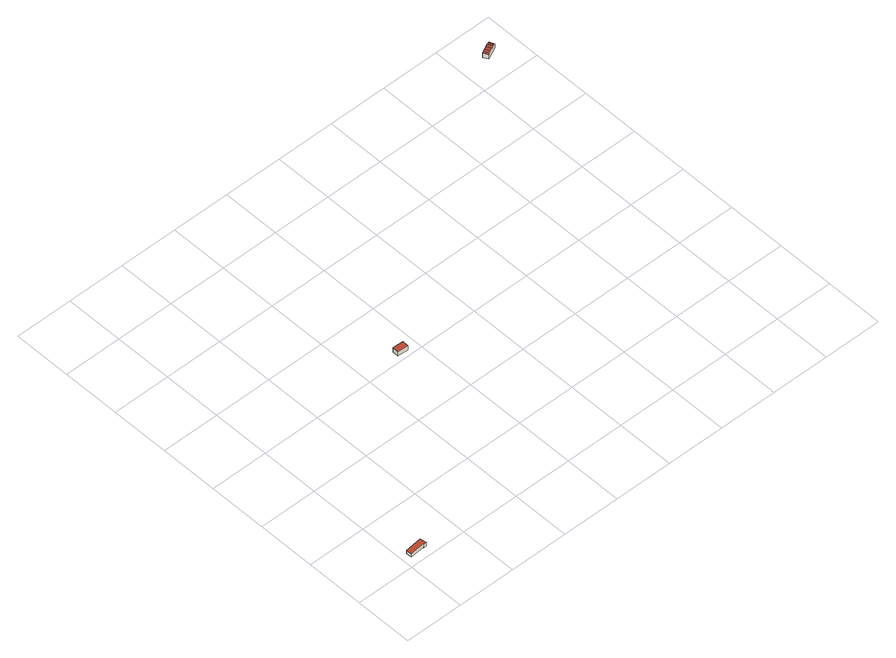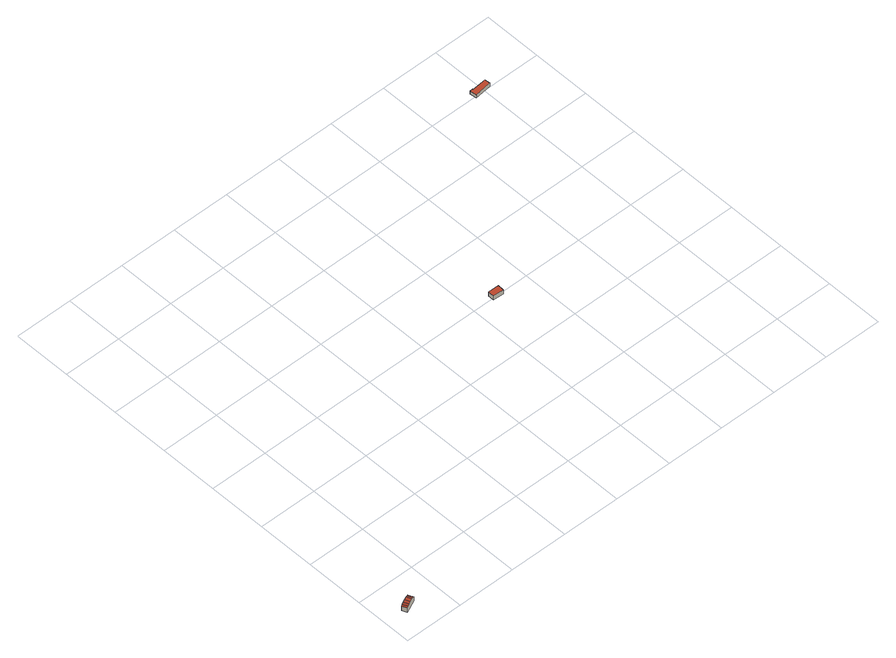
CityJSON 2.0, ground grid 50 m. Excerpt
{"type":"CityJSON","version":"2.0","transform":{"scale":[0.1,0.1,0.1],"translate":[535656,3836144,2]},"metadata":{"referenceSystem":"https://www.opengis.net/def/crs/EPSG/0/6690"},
"CityObjects":{
"building1":{"type":"Building","attributes":{"class":"3001","measuredHeight":3.4,"BuildingDetailAttribute.specifiedBuildingCoverageRate":0.6,"BuildingDetailAttribute.surveyYear":2021,"BuildingIDAttribute.prefecture":"27","BuildingIDAttribute.city":"27104"},"geometry":[{"type":"Solid","lod":"2","boundaries":[[[[0,1,2,3,4,5]],[[6,7,8,9,10,11]],[[6,2,1,7]],[[10,4,3,11]],[[11,3,2,6]],[[8,0,5,9]],[[9,5,4,10]],[[7,1,0,8]]]],"semantics":{"surfaces":[{"type":"GroundSurface"},{"type":"RoofSurface"},{"type":"WallSurface"}],"values":[[0,1,2,2,2,2,2,2]]}}]},
"building2":{"type":"Building","attributes":{"class":"3003","measuredHeight":4.1,"BuildingDetailAttribute.specifiedBuildingCoverageRate":0.6,"BuildingDetailAttribute.surveyYear":2021,"BuildingIDAttribute.prefecture":"27","BuildingIDAttribute.city":"27104"},"geometry":[{"type":"Solid","lod":"2","boundaries":[[[[12,13,14,15]],[[16,17,18,19]],[[18,14,13,19]],[[16,12,15,17]],[[19,13,12,16]],[[17,15,14,18]]]],"semantics":{"surfaces":[{"type":"GroundSurface"},{"type":"RoofSurface"},{"type":"WallSurface"}],"values":[[0,1,2,2,2,2]]}}]},
"building3":{"type":"Building","attributes":{"class":"3001","measuredHeight":5.5,"BuildingDetailAttribute.specifiedBuildingCoverageRate":0.6,"BuildingDetailAttribute.surveyYear":2021,"BuildingTsunamiRiskAttribute.description":"1","BuildingTsunamiRiskAttribute.rank":"1","BuildingTsunamiRiskAttribute.depth":0.43,"BuildingHighTideRiskAttribute.description":"1","BuildingHighTideRiskAttribute.rank":"2","BuildingHighTideRiskAttribute.depth":2.83,"BuildingIDAttribute.prefecture":"27","BuildingIDAttribute.city":"27104"},"geometry":[{"type":"Solid","lod":"2","boundaries":[[[[20,21,22,23]],[[24,25,26,27]],[[28,29,26,25]],[[30,31,29,28]],[[32,24,27,33]],[[33,34,35,32]],[[31,30,36,37]],[[34,23,22,35]],[[34,33,27,26,29,31,37,20,23]],[[36,30,28,25,24,32,35,22,21]],[[36,21,20,37]]]],"semantics":{"surfaces":[{"type":"GroundSurface"},{"type":"RoofSurface"},{"type":"WallSurface"}],"values":[[0,1,1,1,1,1,1,2,2,2,2]]}}]}
},
"vertices":[
[131,20,95],[8,7,95],[3,56,95],[150,72,95],[156,15,95],[132,13,95],[3,56,128],[8,7,128],[131,20,128],[132,13,128],[156,15,128],[150,72,128],
[1369,1556,67],[1367,1502,67],[1276,1505,67],[1278,1559,67],[1369,1556,108],[1278,1559,108],[1276,1505,108],[1367,1502,108],
[3816,3298,1],[3836,3255,1],[3730,3206,1],[3710,3249,1],[3759,3220,54],[3782,3230,56],[3763,3273,56],[3740,3262,54],[3806,3241,54],[3786,3284,54],[3822,3249,49],[3803,3291,49],[3743,3212,49],[3723,3255,49],[3710,3249,44],[3730,3206,44],[3836,3255,44],[3816,3298,44]
]}
